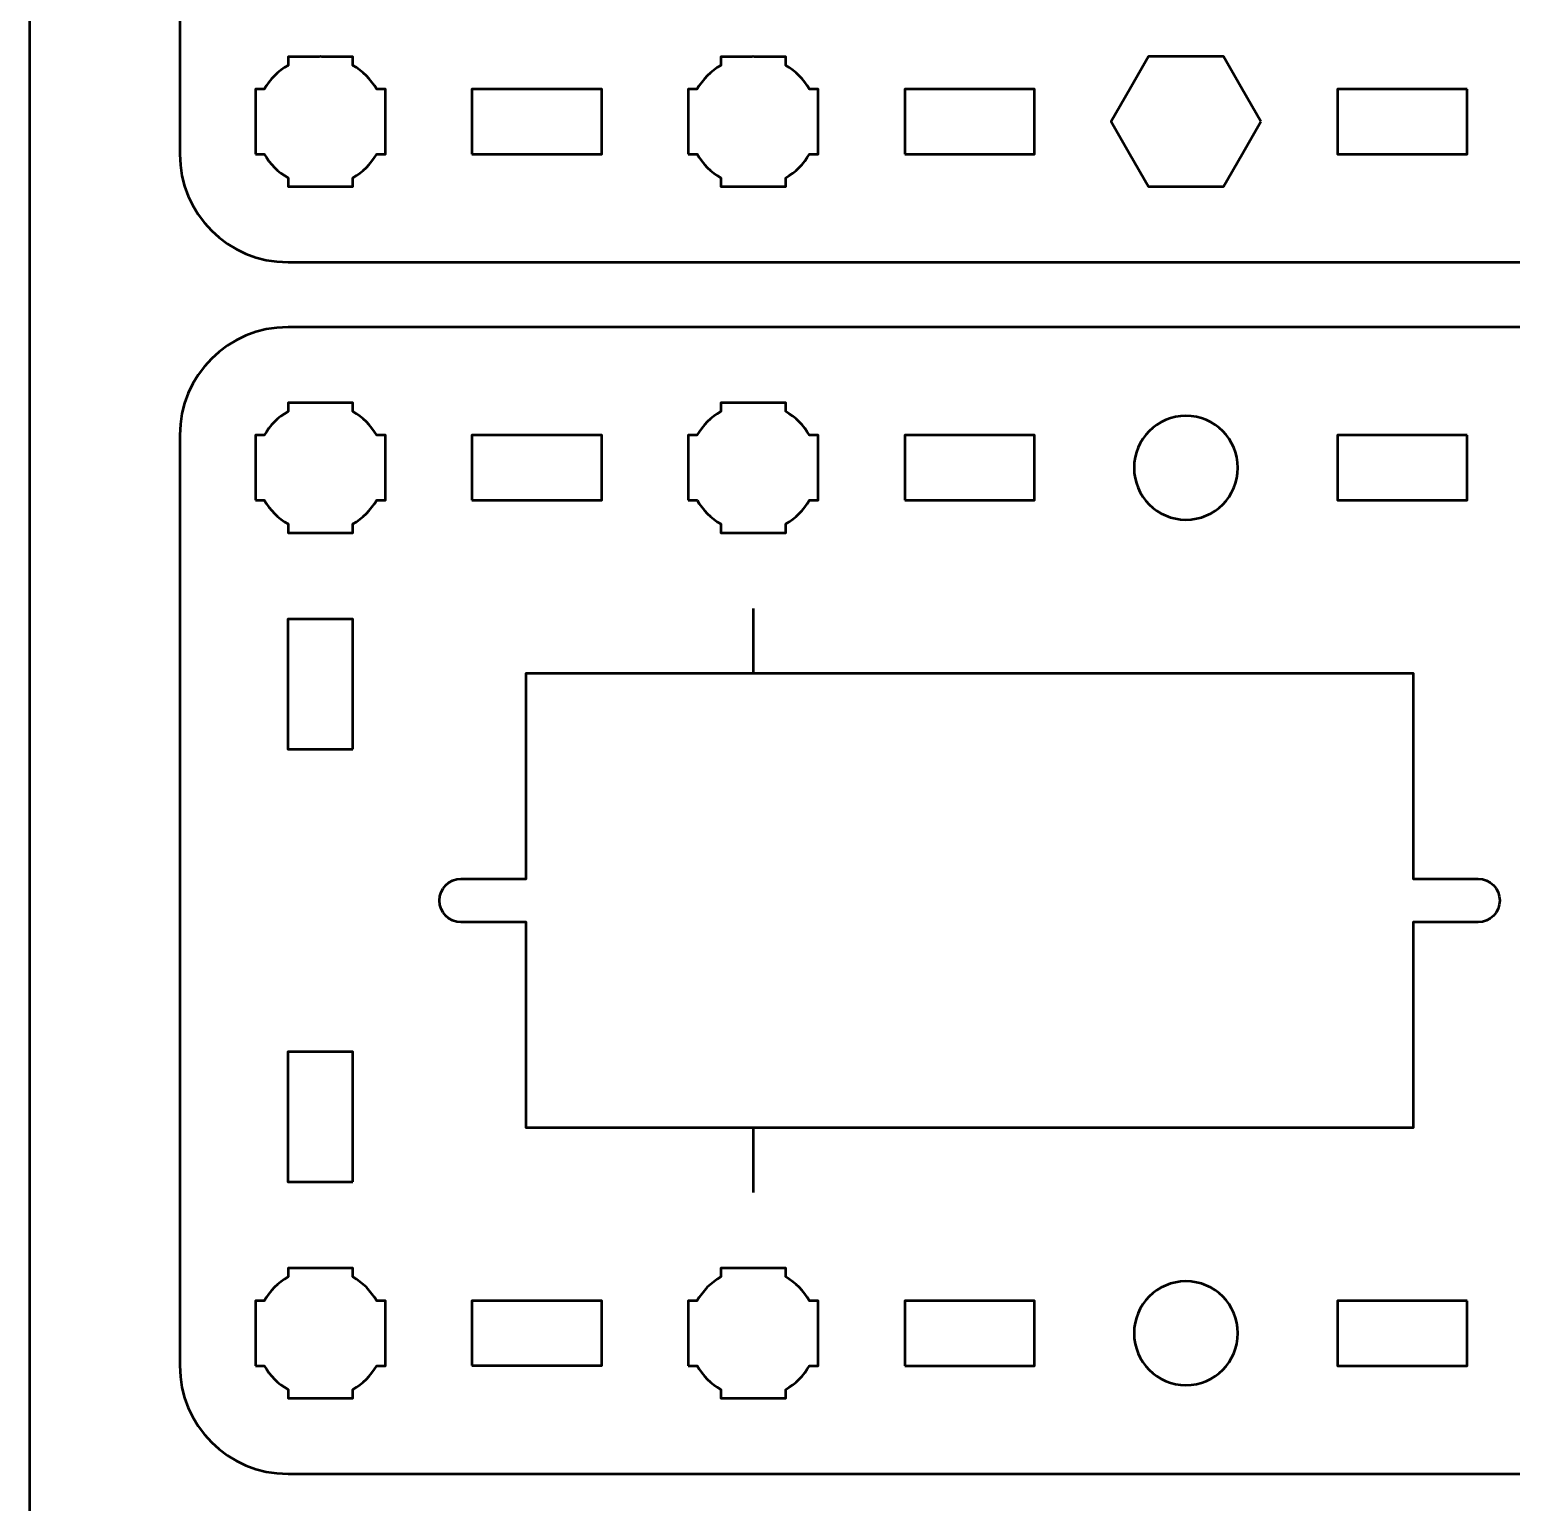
# Model space of a CAD drawing. Header units: centimetres. Extents: x -21 to 0, y -29.7 to 0.
# Drawn here: x -21 to -14.15, y -23.33 to -16.52 of the extents above; entities that cross this region are included whole.
import ezdxf

# ---------------------------------------------------------------- set-up
doc = ezdxf.new("R2010")
doc.units = ezdxf.units.CM
doc.header["$MEASUREMENT"] = 0
doc.layers.add('Layer 1', color=7, linetype='Continuous')

msp = doc.modelspace()

# ---------------------------------------------------------------- linework, layer by layer
at = {"layer": 'Layer 1', "color": 1, "lineweight": 53}
msp.add_open_spline([(-21.00003, -29.19995), (-21.00003, -29.19995), (-21.00003, -5.29992), (-21.00003, -5.29992), (-21.00003, -5.29992), (-21.00003, -5.21709), (-20.93286, -5.14992), (-20.85003, -5.14992), (-20.85003, -5.14992), (-20.7672, -5.14992), (-20.70003, -5.08275), (-20.70003, -4.99992), (-20.70003, -4.99992), (-20.70003, -4.91709), (-20.7672, -4.84992), (-20.85003, -4.84992), (-20.85003, -4.84992), (-20.93286, -4.84992), (-21.00003, -4.78275), (-21.00003, -4.69992), (-21.00003, -4.69992), (-21.00003, -4.61709), (-20.93286, -4.54992), (-20.85003, -4.54992), (-20.85003, -4.54992), (-20.7672, -4.54992), (-20.70003, -4.48275), (-20.70003, -4.39992), (-20.70003, -4.39992), (-20.70003, -4.31709), (-20.7672, -4.24992), (-20.85003, -4.24992), (-20.85003, -4.24992), (-20.93286, -4.24992), (-21.00003, -4.18275), (-21.00003, -4.09992), (-21.00003, -4.09992), (-21.00003, -4.01709), (-20.93286, -3.94992), (-20.85003, -3.94992), (-20.85003, -3.94992), (-20.7672, -3.94992), (-20.70003, -3.88275), (-20.70003, -3.79992), (-20.70003, -3.79992), (-20.70003, -3.71709), (-20.7672, -3.64992), (-20.85003, -3.64992), (-20.85003, -3.64992), (-20.93286, -3.64992), (-21.00003, -3.58275), (-21.00003, -3.49992), (-21.00003, -3.49992), (-21.00003, -3.41709), (-20.93286, -3.34992), (-20.85003, -3.34992), (-20.85003, -3.34992), (-20.7672, -3.34992), (-20.70003, -3.28275), (-20.70003, -3.19992), (-20.70003, -3.19992), (-20.70003, -3.11709), (-20.7672, -3.04992), (-20.85003, -3.04992), (-20.85003, -3.04992), (-20.93286, -3.04992), (-21.00003, -2.98275), (-21.00003, -2.89992), (-21.00003, -2.89992), (-21.00003, -2.81709), (-20.93286, -2.74992), (-20.85003, -2.74992), (-20.85003, -2.74992), (-20.7672, -2.74992), (-20.70003, -2.68275), (-20.70003, -2.59992), (-20.70003, -2.59992), (-20.70003, -2.51709), (-20.7672, -2.44992), (-20.85003, -2.44992), (-20.85003, -2.44992), (-20.93286, -2.44992), (-21.00003, -2.38275), (-21.00003, -2.29992), (-21.00003, -2.29992), (-21.00003, -2.21709), (-20.93286, -2.14992), (-20.85003, -2.14992), (-20.85003, -2.14992), (-20.7672, -2.14992), (-20.70003, -2.08275), (-20.70003, -1.99992), (-20.70003, -1.99992), (-20.70003, -1.91709), (-20.7672, -1.84992), (-20.85003, -1.84992), (-20.85003, -1.84992), (-20.93286, -1.84992), (-21.00003, -1.78275), (-21.00003, -1.69992), (-21.00003, -1.69992), (-21.00003, -1.61709), (-20.93286, -1.54992), (-20.85003, -1.54992), (-20.85003, -1.54992), (-20.7672, -1.54992), (-20.70003, -1.48275), (-20.70003, -1.39992), (-20.70003, -1.39992), (-20.70003, -1.31709), (-20.7672, -1.24992), (-20.85003, -1.24992), (-20.85003, -1.24992), (-20.93286, -1.24992), (-21.00003, -1.18275), (-21.00003, -1.09992), (-21.00003, -1.09992), (-21.00003, -1.09992), (-21.00003, -0.49992), (-21.00003, -0.49992), (-21.00003, -0.49992), (-21.00003, -0.22295), (-20.77694, 0.00004), (-20.49994, 0.00004), (-20.49994, 0.00004), (-20.49994, 0.00004), (-0.50008, 0.00004), (-0.50008, 0.00004), (-0.50008, 0.00004), (-0.22294, 0.00004), (0.00002, -0.22295), (0.00002, -0.49992), (0.00002, -0.49992), (0.00002, -0.49992), (0.00002, -29.19995), (0.00002, -29.19995), (0.00002, -29.19995), (0.00002, -29.47695), (-0.22294, -29.70004), (-0.50008, -29.70004), (-0.50008, -29.70004), (-0.50008, -29.70004), (-20.49994, -29.70004), (-20.49994, -29.70004), (-20.49994, -29.70004), (-20.77694, -29.70004), (-21.00003, -29.47695), (-21.00003, -29.19995)], degree=3, knots=[0, 0, 0, 0, 0.027027, 0.027027, 0.027027, 0.027027, 0.0540541, 0.0540541, 0.0540541, 0.0540541, 0.0810811, 0.0810811, 0.0810811, 0.0810811, 0.1081081, 0.1081081, 0.1081081, 0.1081081, 0.1351351, 0.1351351, 0.1351351, 0.1351351, 0.1621622, 0.1621622, 0.1621622, 0.1621622, 0.1891892, 0.1891892, 0.1891892, 0.1891892, 0.2162162, 0.2162162, 0.2162162, 0.2162162, 0.2432432, 0.2432432, 0.2432432, 0.2432432, 0.2702703, 0.2702703, 0.2702703, 0.2702703, 0.2972973, 0.2972973, 0.2972973, 0.2972973, 0.3243243, 0.3243243, 0.3243243, 0.3243243, 0.3513514, 0.3513514, 0.3513514, 0.3513514, 0.3783784, 0.3783784, 0.3783784, 0.3783784, 0.4054054, 0.4054054, 0.4054054, 0.4054054, 0.4324324, 0.4324324, 0.4324324, 0.4324324, 0.4594595, 0.4594595, 0.4594595, 0.4594595, 0.4864865, 0.4864865, 0.4864865, 0.4864865, 0.5135135, 0.5135135, 0.5135135, 0.5135135, 0.5405405, 0.5405405, 0.5405405, 0.5405405, 0.5675676, 0.5675676, 0.5675676, 0.5675676, 0.5945946, 0.5945946, 0.5945946, 0.5945946, 0.6216216, 0.6216216, 0.6216216, 0.6216216, 0.6486486, 0.6486486, 0.6486486, 0.6486486, 0.6756757, 0.6756757, 0.6756757, 0.6756757, 0.7027027, 0.7027027, 0.7027027, 0.7027027, 0.7297297, 0.7297297, 0.7297297, 0.7297297, 0.7567568, 0.7567568, 0.7567568, 0.7567568, 0.7837838, 0.7837838, 0.7837838, 0.7837838, 0.8108108, 0.8108108, 0.8108108, 0.8108108, 0.8378378, 0.8378378, 0.8378378, 0.8378378, 0.8648649, 0.8648649, 0.8648649, 0.8648649, 0.8918919, 0.8918919, 0.8918919, 0.8918919, 0.9189189, 0.9189189, 0.9189189, 0.9189189, 0.9459459, 0.9459459, 0.9459459, 0.9459459, 0.972973, 0.972973, 0.972973, 0.972973, 1, 1, 1, 1], dxfattribs=at)
at = {"layer": 'Layer 1', "color": 3, "lineweight": 53}
for points in [[(-11.00601, -17.09995), (-11.00609, -17.37701), (-11.22916, -17.59989), (-11.50611, -17.59989), (-11.50611, -17.59989), (-14.2727, -17.59989), (-17.03932, -17.59989), (-19.80591, -17.59989), (-19.80591, -17.59989), (-20.08291, -17.59989), (-20.30601, -17.3768), (-20.30601, -17.0998), (-20.30601, -17.0998), (-20.30601, -17.0998), (-20.30601, -12.79994), (-20.30601, -12.79994), (-20.30601, -12.79994), (-20.30601, -12.52281), (-20.08291, -12.29985), (-19.80591, -12.29985), (-19.80591, -12.29985), (-17.03932, -12.29985), (-14.2727, -12.29985), (-11.50611, -12.29985), (-11.50611, -12.29985), (-11.22911, -12.29985), (-11.00601, -12.52294), (-11.00601, -12.79994), (-11.00601, -12.79994), (-11.00601, -12.79994), (-11.00601, -17.09995), (-11.00601, -17.09995)], [(-11.00601, -22.69995), (-11.00609, -22.97701), (-11.22916, -23.19989), (-11.50611, -23.19989), (-11.50611, -23.19989), (-14.2727, -23.19989), (-17.03932, -23.19989), (-19.80591, -23.19989), (-19.80591, -23.19989), (-20.08291, -23.19989), (-20.30601, -22.9768), (-20.30601, -22.6998), (-20.30601, -22.6998), (-20.30601, -22.6998), (-20.30601, -18.39994), (-20.30601, -18.39994), (-20.30601, -18.39994), (-20.30601, -18.12281), (-20.08291, -17.89985), (-19.80591, -17.89985), (-19.80591, -17.89985), (-17.03932, -17.89985), (-14.2727, -17.89985), (-11.50611, -17.89985), (-11.50611, -17.89985), (-11.22911, -17.89985), (-11.00601, -18.12294), (-11.00601, -18.39994), (-11.00601, -18.39994), (-11.00601, -18.39994), (-11.00601, -22.69995), (-11.00601, -22.69995)]]:
    msp.add_open_spline(points, degree=3, knots=[0, 0, 0, 0, 0.125, 0.125, 0.125, 0.125, 0.25, 0.25, 0.25, 0.25, 0.375, 0.375, 0.375, 0.375, 0.5, 0.5, 0.5, 0.5, 0.625, 0.625, 0.625, 0.625, 0.75, 0.75, 0.75, 0.75, 0.875, 0.875, 0.875, 0.875, 1, 1, 1, 1], dxfattribs=at)
at = {"layer": 'Layer 1', "lineweight": 53}
for points, knots in [([(-19.95596, -17.09994), (-19.95596, -17.09994), (-19.95596, -16.95142), (-19.95596, -16.95142), (-19.95596, -16.95142), (-19.95596, -16.95142), (-19.95598, -16.94987), (-19.95598, -16.94987), (-19.95598, -16.94987), (-19.95598, -16.94987), (-19.95596, -16.94832), (-19.95596, -16.94832), (-19.95596, -16.94832), (-19.95596, -16.94832), (-19.95596, -16.79994), (-19.95596, -16.79994), (-19.95596, -16.79994), (-19.95596, -16.79994), (-19.91587, -16.79994), (-19.91587, -16.79994), (-19.91587, -16.79994), (-19.88952, -16.75437), (-19.85152, -16.71639), (-19.80597, -16.69003), (-19.80597, -16.69003), (-19.80597, -16.69003), (-19.80597, -16.64994), (-19.80597, -16.64994), (-19.80597, -16.64994), (-19.80597, -16.64994), (-19.66192, -16.64994), (-19.66192, -16.64994), (-19.66192, -16.64994), (-19.66192, -16.64994), (-19.65598, -16.64988), (-19.65598, -16.64988), (-19.65598, -16.64988), (-19.65598, -16.64988), (-19.65004, -16.64994), (-19.65004, -16.64994), (-19.65004, -16.64994), (-19.65004, -16.64994), (-19.50597, -16.64994), (-19.50597, -16.64994), (-19.50597, -16.64994), (-19.50597, -16.64994), (-19.50597, -16.69001), (-19.50597, -16.69001), (-19.50597, -16.69001), (-19.4604, -16.71637), (-19.42241, -16.75436), (-19.39607, -16.79994), (-19.39607, -16.79994), (-19.39607, -16.79994), (-19.35597, -16.79994), (-19.35597, -16.79994), (-19.35597, -16.79994), (-19.35597, -16.79994), (-19.35597, -17.09994), (-19.35597, -17.09994), (-19.35597, -17.09994), (-19.35597, -17.09994), (-19.39616, -17.09994), (-19.39616, -17.09994), (-19.39616, -17.09994), (-19.4225, -17.14544), (-19.46046, -17.18338), (-19.50597, -17.20972), (-19.50597, -17.20972), (-19.50597, -17.20972), (-19.50597, -17.24993), (-19.50597, -17.24993), (-19.50597, -17.24993), (-19.50597, -17.24993), (-19.80597, -17.24993), (-19.80597, -17.24993), (-19.80597, -17.24993), (-19.80597, -17.24993), (-19.80597, -17.2097), (-19.80597, -17.2097), (-19.80597, -17.2097), (-19.85147, -17.18336), (-19.88943, -17.14543), (-19.91577, -17.09994), (-19.91577, -17.09994), (-19.91577, -17.09994), (-19.95596, -17.09994), (-19.95596, -17.09994)], [0, 0, 0, 0, 0.0454545, 0.0454545, 0.0454545, 0.0454545, 0.0909091, 0.0909091, 0.0909091, 0.0909091, 0.1363636, 0.1363636, 0.1363636, 0.1363636, 0.1818182, 0.1818182, 0.1818182, 0.1818182, 0.2272727, 0.2272727, 0.2272727, 0.2272727, 0.2727273, 0.2727273, 0.2727273, 0.2727273, 0.3181818, 0.3181818, 0.3181818, 0.3181818, 0.3636364, 0.3636364, 0.3636364, 0.3636364, 0.4090909, 0.4090909, 0.4090909, 0.4090909, 0.4545455, 0.4545455, 0.4545455, 0.4545455, 0.5, 0.5, 0.5, 0.5, 0.5454545, 0.5454545, 0.5454545, 0.5454545, 0.5909091, 0.5909091, 0.5909091, 0.5909091, 0.6363636, 0.6363636, 0.6363636, 0.6363636, 0.6818182, 0.6818182, 0.6818182, 0.6818182, 0.7272727, 0.7272727, 0.7272727, 0.7272727, 0.7727273, 0.7727273, 0.7727273, 0.7727273, 0.8181818, 0.8181818, 0.8181818, 0.8181818, 0.8636364, 0.8636364, 0.8636364, 0.8636364, 0.9090909, 0.9090909, 0.9090909, 0.9090909, 0.9545455, 0.9545455, 0.9545455, 0.9545455, 1, 1, 1, 1]), ([(-17.95596, -17.09994), (-17.95596, -17.09994), (-17.95596, -16.95142), (-17.95596, -16.95142), (-17.95596, -16.95142), (-17.95596, -16.95142), (-17.95598, -16.94987), (-17.95598, -16.94987), (-17.95598, -16.94987), (-17.95598, -16.94987), (-17.95596, -16.94832), (-17.95596, -16.94832), (-17.95596, -16.94832), (-17.95596, -16.94832), (-17.95596, -16.79994), (-17.95596, -16.79994), (-17.95596, -16.79994), (-17.95596, -16.79994), (-17.91587, -16.79994), (-17.91587, -16.79994), (-17.91587, -16.79994), (-17.88952, -16.75437), (-17.85152, -16.71639), (-17.80597, -16.69003), (-17.80597, -16.69003), (-17.80597, -16.69003), (-17.80597, -16.64994), (-17.80597, -16.64994), (-17.80597, -16.64994), (-17.80597, -16.64994), (-17.66192, -16.64994), (-17.66192, -16.64994), (-17.66192, -16.64994), (-17.66192, -16.64994), (-17.65598, -16.64988), (-17.65598, -16.64988), (-17.65598, -16.64988), (-17.65598, -16.64988), (-17.65004, -16.64994), (-17.65004, -16.64994), (-17.65004, -16.64994), (-17.65004, -16.64994), (-17.50597, -16.64994), (-17.50597, -16.64994), (-17.50597, -16.64994), (-17.50597, -16.64994), (-17.50597, -16.69001), (-17.50597, -16.69001), (-17.50597, -16.69001), (-17.4604, -16.71637), (-17.42241, -16.75436), (-17.39607, -16.79994), (-17.39607, -16.79994), (-17.39607, -16.79994), (-17.35597, -16.79994), (-17.35597, -16.79994), (-17.35597, -16.79994), (-17.35597, -16.79994), (-17.35597, -17.09994), (-17.35597, -17.09994), (-17.35597, -17.09994), (-17.35597, -17.09994), (-17.39616, -17.09994), (-17.39616, -17.09994), (-17.39616, -17.09994), (-17.4225, -17.14544), (-17.46046, -17.18338), (-17.50597, -17.20972), (-17.50597, -17.20972), (-17.50597, -17.20972), (-17.50597, -17.24993), (-17.50597, -17.24993), (-17.50597, -17.24993), (-17.50597, -17.24993), (-17.80597, -17.24993), (-17.80597, -17.24993), (-17.80597, -17.24993), (-17.80597, -17.24993), (-17.80597, -17.2097), (-17.80597, -17.2097), (-17.80597, -17.2097), (-17.85147, -17.18336), (-17.88943, -17.14543), (-17.91577, -17.09994), (-17.91577, -17.09994), (-17.91577, -17.09994), (-17.95596, -17.09994), (-17.95596, -17.09994)], [0, 0, 0, 0, 0.0454545, 0.0454545, 0.0454545, 0.0454545, 0.0909091, 0.0909091, 0.0909091, 0.0909091, 0.1363636, 0.1363636, 0.1363636, 0.1363636, 0.1818182, 0.1818182, 0.1818182, 0.1818182, 0.2272727, 0.2272727, 0.2272727, 0.2272727, 0.2727273, 0.2727273, 0.2727273, 0.2727273, 0.3181818, 0.3181818, 0.3181818, 0.3181818, 0.3636364, 0.3636364, 0.3636364, 0.3636364, 0.4090909, 0.4090909, 0.4090909, 0.4090909, 0.4545455, 0.4545455, 0.4545455, 0.4545455, 0.5, 0.5, 0.5, 0.5, 0.5454545, 0.5454545, 0.5454545, 0.5454545, 0.5909091, 0.5909091, 0.5909091, 0.5909091, 0.6363636, 0.6363636, 0.6363636, 0.6363636, 0.6818182, 0.6818182, 0.6818182, 0.6818182, 0.7272727, 0.7272727, 0.7272727, 0.7272727, 0.7727273, 0.7727273, 0.7727273, 0.7727273, 0.8181818, 0.8181818, 0.8181818, 0.8181818, 0.8636364, 0.8636364, 0.8636364, 0.8636364, 0.9090909, 0.9090909, 0.9090909, 0.9090909, 0.9545455, 0.9545455, 0.9545455, 0.9545455, 1, 1, 1, 1]), ([(-15.3096, -16.94986), (-15.3096, -16.94986), (-15.3962, -17.09987), (-15.3962, -17.09987), (-15.3962, -17.09987), (-15.3962, -17.09987), (-15.4828, -17.24986), (-15.4828, -17.24986), (-15.4828, -17.24986), (-15.4828, -17.24986), (-15.65601, -17.24986), (-15.65601, -17.24986), (-15.65601, -17.24986), (-15.65601, -17.24986), (-15.82922, -17.24986), (-15.82922, -17.24986), (-15.82922, -17.24986), (-15.82922, -17.24986), (-15.91582, -17.09987), (-15.91582, -17.09987), (-15.91582, -17.09987), (-15.91582, -17.09987), (-16.00242, -16.94986), (-16.00242, -16.94986), (-16.00242, -16.94986), (-16.00242, -16.94986), (-15.91582, -16.79985), (-15.91582, -16.79985), (-15.91582, -16.79985), (-15.91582, -16.79985), (-15.82922, -16.64986), (-15.82922, -16.64986), (-15.82922, -16.64986), (-15.82922, -16.64986), (-15.65601, -16.64986), (-15.65601, -16.64986), (-15.65601, -16.64986), (-15.65601, -16.64986), (-15.4828, -16.64986), (-15.4828, -16.64986), (-15.4828, -16.64986), (-15.4828, -16.64986), (-15.3962, -16.79985), (-15.3962, -16.79985), (-15.3962, -16.79985), (-15.3962, -16.79985), (-15.3096, -16.94986), (-15.3096, -16.94986)], [0, 0, 0, 0, 0.0833333, 0.0833333, 0.0833333, 0.0833333, 0.1666667, 0.1666667, 0.1666667, 0.1666667, 0.25, 0.25, 0.25, 0.25, 0.3333333, 0.3333333, 0.3333333, 0.3333333, 0.4166667, 0.4166667, 0.4166667, 0.4166667, 0.5, 0.5, 0.5, 0.5, 0.5833333, 0.5833333, 0.5833333, 0.5833333, 0.6666667, 0.6666667, 0.6666667, 0.6666667, 0.75, 0.75, 0.75, 0.75, 0.8333333, 0.8333333, 0.8333333, 0.8333333, 0.9166667, 0.9166667, 0.9166667, 0.9166667, 1, 1, 1, 1]), ([(-18.95596, -17.0998), (-18.95596, -17.0998), (-18.95596, -16.79979), (-18.95596, -16.79979), (-18.95596, -16.79979), (-18.95596, -16.79979), (-18.35597, -16.79979), (-18.35597, -16.79979), (-18.35597, -16.79979), (-18.35597, -16.79979), (-18.35597, -17.0998), (-18.35597, -17.0998), (-18.35597, -17.0998), (-18.35597, -17.0998), (-18.95596, -17.0998), (-18.95596, -17.0998)], [0, 0, 0, 0, 0.25, 0.25, 0.25, 0.25, 0.5, 0.5, 0.5, 0.5, 0.75, 0.75, 0.75, 0.75, 1, 1, 1, 1]), ([(-16.95596, -17.09994), (-16.95596, -17.09994), (-16.95596, -16.79994), (-16.95596, -16.79994), (-16.95596, -16.79994), (-16.95596, -16.79994), (-16.35597, -16.79994), (-16.35597, -16.79994), (-16.35597, -16.79994), (-16.35597, -16.79994), (-16.35597, -17.09994), (-16.35597, -17.09994), (-16.35597, -17.09994), (-16.35597, -17.09994), (-16.95596, -17.09994), (-16.95596, -17.09994)], [0, 0, 0, 0, 0.25, 0.25, 0.25, 0.25, 0.5, 0.5, 0.5, 0.5, 0.75, 0.75, 0.75, 0.75, 1, 1, 1, 1]), ([(-14.35606, -16.79994), (-14.35606, -16.79994), (-14.35606, -17.09995), (-14.35606, -17.09995), (-14.35606, -17.09995), (-14.35606, -17.09995), (-14.95605, -17.09995), (-14.95605, -17.09995), (-14.95605, -17.09995), (-14.95605, -17.09995), (-14.95605, -16.79994), (-14.95605, -16.79994), (-14.95605, -16.79994), (-14.95605, -16.79994), (-14.35606, -16.79994), (-14.35606, -16.79994)], [0, 0, 0, 0, 0.25, 0.25, 0.25, 0.25, 0.5, 0.5, 0.5, 0.5, 0.75, 0.75, 0.75, 0.75, 1, 1, 1, 1]), ([(-19.95596, -18.69994), (-19.95596, -18.69994), (-19.95596, -18.55142), (-19.95596, -18.55142), (-19.95596, -18.55142), (-19.95596, -18.55142), (-19.95598, -18.54987), (-19.95598, -18.54987), (-19.95598, -18.54987), (-19.95598, -18.54987), (-19.95596, -18.54832), (-19.95596, -18.54832), (-19.95596, -18.54832), (-19.95596, -18.54832), (-19.95596, -18.39994), (-19.95596, -18.39994), (-19.95596, -18.39994), (-19.95596, -18.39994), (-19.91587, -18.39994), (-19.91587, -18.39994), (-19.91587, -18.39994), (-19.88952, -18.35437), (-19.85152, -18.31639), (-19.80597, -18.29003), (-19.80597, -18.29003), (-19.80597, -18.29003), (-19.80597, -18.24994), (-19.80597, -18.24994), (-19.80597, -18.24994), (-19.80597, -18.24994), (-19.66192, -18.24994), (-19.66192, -18.24994), (-19.66192, -18.24994), (-19.66192, -18.24994), (-19.65598, -18.24988), (-19.65598, -18.24988), (-19.65598, -18.24988), (-19.65598, -18.24988), (-19.65004, -18.24994), (-19.65004, -18.24994), (-19.65004, -18.24994), (-19.65004, -18.24994), (-19.50597, -18.24994), (-19.50597, -18.24994), (-19.50597, -18.24994), (-19.50597, -18.24994), (-19.50597, -18.29001), (-19.50597, -18.29001), (-19.50597, -18.29001), (-19.4604, -18.31637), (-19.42241, -18.35436), (-19.39607, -18.39994), (-19.39607, -18.39994), (-19.39607, -18.39994), (-19.35597, -18.39994), (-19.35597, -18.39994), (-19.35597, -18.39994), (-19.35597, -18.39994), (-19.35597, -18.69994), (-19.35597, -18.69994), (-19.35597, -18.69994), (-19.35597, -18.69994), (-19.39616, -18.69994), (-19.39616, -18.69994), (-19.39616, -18.69994), (-19.4225, -18.74544), (-19.46046, -18.78338), (-19.50597, -18.80972), (-19.50597, -18.80972), (-19.50597, -18.80972), (-19.50597, -18.84993), (-19.50597, -18.84993), (-19.50597, -18.84993), (-19.50597, -18.84993), (-19.80597, -18.84993), (-19.80597, -18.84993), (-19.80597, -18.84993), (-19.80597, -18.84993), (-19.80597, -18.8097), (-19.80597, -18.8097), (-19.80597, -18.8097), (-19.85147, -18.78336), (-19.88943, -18.74543), (-19.91577, -18.69994), (-19.91577, -18.69994), (-19.91577, -18.69994), (-19.95596, -18.69994), (-19.95596, -18.69994)], [0, 0, 0, 0, 0.0454545, 0.0454545, 0.0454545, 0.0454545, 0.0909091, 0.0909091, 0.0909091, 0.0909091, 0.1363636, 0.1363636, 0.1363636, 0.1363636, 0.1818182, 0.1818182, 0.1818182, 0.1818182, 0.2272727, 0.2272727, 0.2272727, 0.2272727, 0.2727273, 0.2727273, 0.2727273, 0.2727273, 0.3181818, 0.3181818, 0.3181818, 0.3181818, 0.3636364, 0.3636364, 0.3636364, 0.3636364, 0.4090909, 0.4090909, 0.4090909, 0.4090909, 0.4545455, 0.4545455, 0.4545455, 0.4545455, 0.5, 0.5, 0.5, 0.5, 0.5454545, 0.5454545, 0.5454545, 0.5454545, 0.5909091, 0.5909091, 0.5909091, 0.5909091, 0.6363636, 0.6363636, 0.6363636, 0.6363636, 0.6818182, 0.6818182, 0.6818182, 0.6818182, 0.7272727, 0.7272727, 0.7272727, 0.7272727, 0.7727273, 0.7727273, 0.7727273, 0.7727273, 0.8181818, 0.8181818, 0.8181818, 0.8181818, 0.8636364, 0.8636364, 0.8636364, 0.8636364, 0.9090909, 0.9090909, 0.9090909, 0.9090909, 0.9545455, 0.9545455, 0.9545455, 0.9545455, 1, 1, 1, 1]), ([(-17.95596, -18.69994), (-17.95596, -18.69994), (-17.95596, -18.55142), (-17.95596, -18.55142), (-17.95596, -18.55142), (-17.95596, -18.55142), (-17.95598, -18.54987), (-17.95598, -18.54987), (-17.95598, -18.54987), (-17.95598, -18.54987), (-17.95596, -18.54832), (-17.95596, -18.54832), (-17.95596, -18.54832), (-17.95596, -18.54832), (-17.95596, -18.39994), (-17.95596, -18.39994), (-17.95596, -18.39994), (-17.95596, -18.39994), (-17.91587, -18.39994), (-17.91587, -18.39994), (-17.91587, -18.39994), (-17.88952, -18.35437), (-17.85152, -18.31639), (-17.80597, -18.29003), (-17.80597, -18.29003), (-17.80597, -18.29003), (-17.80597, -18.24994), (-17.80597, -18.24994), (-17.80597, -18.24994), (-17.80597, -18.24994), (-17.66192, -18.24994), (-17.66192, -18.24994), (-17.66192, -18.24994), (-17.66192, -18.24994), (-17.65598, -18.24988), (-17.65598, -18.24988), (-17.65598, -18.24988), (-17.65598, -18.24988), (-17.65004, -18.24994), (-17.65004, -18.24994), (-17.65004, -18.24994), (-17.65004, -18.24994), (-17.50597, -18.24994), (-17.50597, -18.24994), (-17.50597, -18.24994), (-17.50597, -18.24994), (-17.50597, -18.29001), (-17.50597, -18.29001), (-17.50597, -18.29001), (-17.4604, -18.31637), (-17.42241, -18.35436), (-17.39607, -18.39994), (-17.39607, -18.39994), (-17.39607, -18.39994), (-17.35597, -18.39994), (-17.35597, -18.39994), (-17.35597, -18.39994), (-17.35597, -18.39994), (-17.35597, -18.69994), (-17.35597, -18.69994), (-17.35597, -18.69994), (-17.35597, -18.69994), (-17.39616, -18.69994), (-17.39616, -18.69994), (-17.39616, -18.69994), (-17.4225, -18.74544), (-17.46046, -18.78338), (-17.50597, -18.80972), (-17.50597, -18.80972), (-17.50597, -18.80972), (-17.50597, -18.84993), (-17.50597, -18.84993), (-17.50597, -18.84993), (-17.50597, -18.84993), (-17.80597, -18.84993), (-17.80597, -18.84993), (-17.80597, -18.84993), (-17.80597, -18.84993), (-17.80597, -18.8097), (-17.80597, -18.8097), (-17.80597, -18.8097), (-17.85147, -18.78336), (-17.88943, -18.74543), (-17.91577, -18.69994), (-17.91577, -18.69994), (-17.91577, -18.69994), (-17.95596, -18.69994), (-17.95596, -18.69994)], [0, 0, 0, 0, 0.0454545, 0.0454545, 0.0454545, 0.0454545, 0.0909091, 0.0909091, 0.0909091, 0.0909091, 0.1363636, 0.1363636, 0.1363636, 0.1363636, 0.1818182, 0.1818182, 0.1818182, 0.1818182, 0.2272727, 0.2272727, 0.2272727, 0.2272727, 0.2727273, 0.2727273, 0.2727273, 0.2727273, 0.3181818, 0.3181818, 0.3181818, 0.3181818, 0.3636364, 0.3636364, 0.3636364, 0.3636364, 0.4090909, 0.4090909, 0.4090909, 0.4090909, 0.4545455, 0.4545455, 0.4545455, 0.4545455, 0.5, 0.5, 0.5, 0.5, 0.5454545, 0.5454545, 0.5454545, 0.5454545, 0.5909091, 0.5909091, 0.5909091, 0.5909091, 0.6363636, 0.6363636, 0.6363636, 0.6363636, 0.6818182, 0.6818182, 0.6818182, 0.6818182, 0.7272727, 0.7272727, 0.7272727, 0.7272727, 0.7727273, 0.7727273, 0.7727273, 0.7727273, 0.8181818, 0.8181818, 0.8181818, 0.8181818, 0.8636364, 0.8636364, 0.8636364, 0.8636364, 0.9090909, 0.9090909, 0.9090909, 0.9090909, 0.9545455, 0.9545455, 0.9545455, 0.9545455, 1, 1, 1, 1]), ([(-15.65597, -18.3099), (-15.52345, -18.3099), (-15.41597, -18.41738), (-15.41597, -18.5499), (-15.41597, -18.5499), (-15.41597, -18.68242), (-15.52345, -18.7899), (-15.65597, -18.7899), (-15.65597, -18.7899), (-15.78849, -18.7899), (-15.89597, -18.68242), (-15.89597, -18.5499), (-15.89597, -18.5499), (-15.89597, -18.41738), (-15.78849, -18.3099), (-15.65597, -18.3099)], [0, 0, 0, 0, 0.25, 0.25, 0.25, 0.25, 0.5, 0.5, 0.5, 0.5, 0.75, 0.75, 0.75, 0.75, 1, 1, 1, 1]), ([(-18.95596, -18.69994), (-18.95596, -18.69994), (-18.95596, -18.39994), (-18.95596, -18.39994), (-18.95596, -18.39994), (-18.95596, -18.39994), (-18.35597, -18.39994), (-18.35597, -18.39994), (-18.35597, -18.39994), (-18.35597, -18.39994), (-18.35597, -18.69994), (-18.35597, -18.69994), (-18.35597, -18.69994), (-18.35597, -18.69994), (-18.95596, -18.69994), (-18.95596, -18.69994)], [0, 0, 0, 0, 0.25, 0.25, 0.25, 0.25, 0.5, 0.5, 0.5, 0.5, 0.75, 0.75, 0.75, 0.75, 1, 1, 1, 1]), ([(-16.95596, -18.69994), (-16.95596, -18.69994), (-16.95596, -18.39994), (-16.95596, -18.39994), (-16.95596, -18.39994), (-16.95596, -18.39994), (-16.35597, -18.39994), (-16.35597, -18.39994), (-16.35597, -18.39994), (-16.35597, -18.39994), (-16.35597, -18.69994), (-16.35597, -18.69994), (-16.35597, -18.69994), (-16.35597, -18.69994), (-16.95596, -18.69994), (-16.95596, -18.69994)], [0, 0, 0, 0, 0.25, 0.25, 0.25, 0.25, 0.5, 0.5, 0.5, 0.5, 0.75, 0.75, 0.75, 0.75, 1, 1, 1, 1]), ([(-14.35606, -18.39994), (-14.35606, -18.39994), (-14.35606, -18.69995), (-14.35606, -18.69995), (-14.35606, -18.69995), (-14.35606, -18.69995), (-14.95605, -18.69995), (-14.95605, -18.69995), (-14.95605, -18.69995), (-14.95605, -18.69995), (-14.95605, -18.39994), (-14.95605, -18.39994), (-14.95605, -18.39994), (-14.95605, -18.39994), (-14.35606, -18.39994), (-14.35606, -18.39994)], [0, 0, 0, 0, 0.25, 0.25, 0.25, 0.25, 0.5, 0.5, 0.5, 0.5, 0.75, 0.75, 0.75, 0.75, 1, 1, 1, 1]), ([(-19.50606, -19.84994), (-19.50606, -19.84994), (-19.80607, -19.84994), (-19.80607, -19.84994), (-19.80607, -19.84994), (-19.80607, -19.84994), (-19.80607, -19.24995), (-19.80607, -19.24995), (-19.80607, -19.24995), (-19.80607, -19.24995), (-19.50606, -19.24995), (-19.50606, -19.24995), (-19.50606, -19.24995), (-19.50606, -19.24995), (-19.50606, -19.84994), (-19.50606, -19.84994)], [0, 0, 0, 0, 0.25, 0.25, 0.25, 0.25, 0.5, 0.5, 0.5, 0.5, 0.75, 0.75, 0.75, 0.75, 1, 1, 1, 1]), ([(-17.65601, -21.59985), (-16.59252, -21.59986), (-15.81085, -21.59987), (-14.60601, -21.59987), (-14.60601, -21.59987), (-14.60601, -21.59987), (-14.60601, -20.64985), (-14.60601, -20.64985), (-14.60601, -20.64985), (-14.60601, -20.64985), (-14.30596, -20.64985), (-14.30596, -20.64985), (-14.30596, -20.64985), (-14.25075, -20.64985), (-14.20596, -20.60506), (-14.20596, -20.54985), (-14.20596, -20.54985), (-14.20596, -20.49464), (-14.25075, -20.44985), (-14.30596, -20.44985), (-14.30596, -20.44985), (-14.30596, -20.44985), (-14.60601, -20.44985), (-14.60601, -20.44985), (-14.60601, -20.44985), (-14.60601, -20.44985), (-14.60601, -19.49988), (-14.60601, -19.49988), (-14.60601, -19.49988), (-15.81082, -19.49988), (-16.59253, -19.49987), (-17.65601, -19.49987), (-17.65601, -19.49987), (-17.65601, -19.49987), (-18.70601, -19.49987), (-18.70601, -19.49987), (-18.70601, -19.49987), (-18.70601, -19.49987), (-18.70601, -20.44989), (-18.70601, -20.44989), (-18.70601, -20.44989), (-18.70601, -20.44989), (-19.00606, -20.44989), (-19.00606, -20.44989), (-19.00606, -20.44989), (-19.06127, -20.44989), (-19.10606, -20.49468), (-19.10606, -20.54989), (-19.10606, -20.54989), (-19.10606, -20.6051), (-19.06127, -20.64989), (-19.00606, -20.64989), (-19.00606, -20.64989), (-19.00606, -20.64989), (-18.70601, -20.64989), (-18.70601, -20.64989), (-18.70601, -20.64989), (-18.70601, -20.64989), (-18.70601, -21.59986), (-18.70601, -21.59986), (-18.70601, -21.59986), (-18.70601, -21.59986), (-17.65601, -21.59985), (-17.65601, -21.59985)], [0, 0, 0, 0, 0.0625, 0.0625, 0.0625, 0.0625, 0.125, 0.125, 0.125, 0.125, 0.1875, 0.1875, 0.1875, 0.1875, 0.25, 0.25, 0.25, 0.25, 0.3125, 0.3125, 0.3125, 0.3125, 0.375, 0.375, 0.375, 0.375, 0.4375, 0.4375, 0.4375, 0.4375, 0.5, 0.5, 0.5, 0.5, 0.5625, 0.5625, 0.5625, 0.5625, 0.625, 0.625, 0.625, 0.625, 0.6875, 0.6875, 0.6875, 0.6875, 0.75, 0.75, 0.75, 0.75, 0.8125, 0.8125, 0.8125, 0.8125, 0.875, 0.875, 0.875, 0.875, 0.9375, 0.9375, 0.9375, 0.9375, 1, 1, 1, 1]), ([(-19.50606, -21.84994), (-19.50606, -21.84994), (-19.80607, -21.84994), (-19.80607, -21.84994), (-19.80607, -21.84994), (-19.80607, -21.84994), (-19.80607, -21.24995), (-19.80607, -21.24995), (-19.80607, -21.24995), (-19.80607, -21.24995), (-19.50606, -21.24995), (-19.50606, -21.24995), (-19.50606, -21.24995), (-19.50606, -21.24995), (-19.50606, -21.84994), (-19.50606, -21.84994)], [0, 0, 0, 0, 0.25, 0.25, 0.25, 0.25, 0.5, 0.5, 0.5, 0.5, 0.75, 0.75, 0.75, 0.75, 1, 1, 1, 1]), ([(-19.95596, -22.69994), (-19.95596, -22.69994), (-19.95596, -22.55142), (-19.95596, -22.55142), (-19.95596, -22.55142), (-19.95596, -22.55142), (-19.95598, -22.54987), (-19.95598, -22.54987), (-19.95598, -22.54987), (-19.95598, -22.54987), (-19.95596, -22.54832), (-19.95596, -22.54832), (-19.95596, -22.54832), (-19.95596, -22.54832), (-19.95596, -22.39994), (-19.95596, -22.39994), (-19.95596, -22.39994), (-19.95596, -22.39994), (-19.91587, -22.39994), (-19.91587, -22.39994), (-19.91587, -22.39994), (-19.88952, -22.35437), (-19.85152, -22.31639), (-19.80597, -22.29003), (-19.80597, -22.29003), (-19.80597, -22.29003), (-19.80597, -22.24994), (-19.80597, -22.24994), (-19.80597, -22.24994), (-19.80597, -22.24994), (-19.66192, -22.24994), (-19.66192, -22.24994), (-19.66192, -22.24994), (-19.66192, -22.24994), (-19.65598, -22.24988), (-19.65598, -22.24988), (-19.65598, -22.24988), (-19.65598, -22.24988), (-19.65004, -22.24994), (-19.65004, -22.24994), (-19.65004, -22.24994), (-19.65004, -22.24994), (-19.50597, -22.24994), (-19.50597, -22.24994), (-19.50597, -22.24994), (-19.50597, -22.24994), (-19.50597, -22.29001), (-19.50597, -22.29001), (-19.50597, -22.29001), (-19.4604, -22.31637), (-19.42241, -22.35436), (-19.39607, -22.39994), (-19.39607, -22.39994), (-19.39607, -22.39994), (-19.35597, -22.39994), (-19.35597, -22.39994), (-19.35597, -22.39994), (-19.35597, -22.39994), (-19.35597, -22.69994), (-19.35597, -22.69994), (-19.35597, -22.69994), (-19.35597, -22.69994), (-19.39616, -22.69994), (-19.39616, -22.69994), (-19.39616, -22.69994), (-19.4225, -22.74544), (-19.46046, -22.78338), (-19.50597, -22.80972), (-19.50597, -22.80972), (-19.50597, -22.80972), (-19.50597, -22.84993), (-19.50597, -22.84993), (-19.50597, -22.84993), (-19.50597, -22.84993), (-19.80597, -22.84993), (-19.80597, -22.84993), (-19.80597, -22.84993), (-19.80597, -22.84993), (-19.80597, -22.8097), (-19.80597, -22.8097), (-19.80597, -22.8097), (-19.85147, -22.78336), (-19.88943, -22.74543), (-19.91577, -22.69994), (-19.91577, -22.69994), (-19.91577, -22.69994), (-19.95596, -22.69994), (-19.95596, -22.69994)], [0, 0, 0, 0, 0.0454545, 0.0454545, 0.0454545, 0.0454545, 0.0909091, 0.0909091, 0.0909091, 0.0909091, 0.1363636, 0.1363636, 0.1363636, 0.1363636, 0.1818182, 0.1818182, 0.1818182, 0.1818182, 0.2272727, 0.2272727, 0.2272727, 0.2272727, 0.2727273, 0.2727273, 0.2727273, 0.2727273, 0.3181818, 0.3181818, 0.3181818, 0.3181818, 0.3636364, 0.3636364, 0.3636364, 0.3636364, 0.4090909, 0.4090909, 0.4090909, 0.4090909, 0.4545455, 0.4545455, 0.4545455, 0.4545455, 0.5, 0.5, 0.5, 0.5, 0.5454545, 0.5454545, 0.5454545, 0.5454545, 0.5909091, 0.5909091, 0.5909091, 0.5909091, 0.6363636, 0.6363636, 0.6363636, 0.6363636, 0.6818182, 0.6818182, 0.6818182, 0.6818182, 0.7272727, 0.7272727, 0.7272727, 0.7272727, 0.7727273, 0.7727273, 0.7727273, 0.7727273, 0.8181818, 0.8181818, 0.8181818, 0.8181818, 0.8636364, 0.8636364, 0.8636364, 0.8636364, 0.9090909, 0.9090909, 0.9090909, 0.9090909, 0.9545455, 0.9545455, 0.9545455, 0.9545455, 1, 1, 1, 1]), ([(-17.95596, -22.69994), (-17.95596, -22.69994), (-17.95596, -22.55142), (-17.95596, -22.55142), (-17.95596, -22.55142), (-17.95596, -22.55142), (-17.95598, -22.54987), (-17.95598, -22.54987), (-17.95598, -22.54987), (-17.95598, -22.54987), (-17.95596, -22.54832), (-17.95596, -22.54832), (-17.95596, -22.54832), (-17.95596, -22.54832), (-17.95596, -22.39994), (-17.95596, -22.39994), (-17.95596, -22.39994), (-17.95596, -22.39994), (-17.91587, -22.39994), (-17.91587, -22.39994), (-17.91587, -22.39994), (-17.88952, -22.35437), (-17.85152, -22.31639), (-17.80597, -22.29003), (-17.80597, -22.29003), (-17.80597, -22.29003), (-17.80597, -22.24994), (-17.80597, -22.24994), (-17.80597, -22.24994), (-17.80597, -22.24994), (-17.66192, -22.24994), (-17.66192, -22.24994), (-17.66192, -22.24994), (-17.66192, -22.24994), (-17.65598, -22.24988), (-17.65598, -22.24988), (-17.65598, -22.24988), (-17.65598, -22.24988), (-17.65004, -22.24994), (-17.65004, -22.24994), (-17.65004, -22.24994), (-17.65004, -22.24994), (-17.50597, -22.24994), (-17.50597, -22.24994), (-17.50597, -22.24994), (-17.50597, -22.24994), (-17.50597, -22.29001), (-17.50597, -22.29001), (-17.50597, -22.29001), (-17.4604, -22.31637), (-17.42241, -22.35436), (-17.39607, -22.39994), (-17.39607, -22.39994), (-17.39607, -22.39994), (-17.35597, -22.39994), (-17.35597, -22.39994), (-17.35597, -22.39994), (-17.35597, -22.39994), (-17.35597, -22.69994), (-17.35597, -22.69994), (-17.35597, -22.69994), (-17.35597, -22.69994), (-17.39616, -22.69994), (-17.39616, -22.69994), (-17.39616, -22.69994), (-17.4225, -22.74544), (-17.46046, -22.78338), (-17.50597, -22.80972), (-17.50597, -22.80972), (-17.50597, -22.80972), (-17.50597, -22.84993), (-17.50597, -22.84993), (-17.50597, -22.84993), (-17.50597, -22.84993), (-17.80597, -22.84993), (-17.80597, -22.84993), (-17.80597, -22.84993), (-17.80597, -22.84993), (-17.80597, -22.8097), (-17.80597, -22.8097), (-17.80597, -22.8097), (-17.85147, -22.78336), (-17.88943, -22.74543), (-17.91577, -22.69994), (-17.91577, -22.69994), (-17.91577, -22.69994), (-17.95596, -22.69994), (-17.95596, -22.69994)], [0, 0, 0, 0, 0.0454545, 0.0454545, 0.0454545, 0.0454545, 0.0909091, 0.0909091, 0.0909091, 0.0909091, 0.1363636, 0.1363636, 0.1363636, 0.1363636, 0.1818182, 0.1818182, 0.1818182, 0.1818182, 0.2272727, 0.2272727, 0.2272727, 0.2272727, 0.2727273, 0.2727273, 0.2727273, 0.2727273, 0.3181818, 0.3181818, 0.3181818, 0.3181818, 0.3636364, 0.3636364, 0.3636364, 0.3636364, 0.4090909, 0.4090909, 0.4090909, 0.4090909, 0.4545455, 0.4545455, 0.4545455, 0.4545455, 0.5, 0.5, 0.5, 0.5, 0.5454545, 0.5454545, 0.5454545, 0.5454545, 0.5909091, 0.5909091, 0.5909091, 0.5909091, 0.6363636, 0.6363636, 0.6363636, 0.6363636, 0.6818182, 0.6818182, 0.6818182, 0.6818182, 0.7272727, 0.7272727, 0.7272727, 0.7272727, 0.7727273, 0.7727273, 0.7727273, 0.7727273, 0.8181818, 0.8181818, 0.8181818, 0.8181818, 0.8636364, 0.8636364, 0.8636364, 0.8636364, 0.9090909, 0.9090909, 0.9090909, 0.9090909, 0.9545455, 0.9545455, 0.9545455, 0.9545455, 1, 1, 1, 1]), ([(-15.65597, -22.3099), (-15.52345, -22.3099), (-15.41597, -22.41738), (-15.41597, -22.5499), (-15.41597, -22.5499), (-15.41597, -22.68242), (-15.52345, -22.7899), (-15.65597, -22.7899), (-15.65597, -22.7899), (-15.78849, -22.7899), (-15.89597, -22.68242), (-15.89597, -22.5499), (-15.89597, -22.5499), (-15.89597, -22.41738), (-15.78849, -22.3099), (-15.65597, -22.3099)], [0, 0, 0, 0, 0.25, 0.25, 0.25, 0.25, 0.5, 0.5, 0.5, 0.5, 0.75, 0.75, 0.75, 0.75, 1, 1, 1, 1]), ([(-18.95596, -22.6998), (-18.95596, -22.6998), (-18.95596, -22.39979), (-18.95596, -22.39979), (-18.95596, -22.39979), (-18.95596, -22.39979), (-18.35597, -22.39979), (-18.35597, -22.39979), (-18.35597, -22.39979), (-18.35597, -22.39979), (-18.35597, -22.6998), (-18.35597, -22.6998), (-18.35597, -22.6998), (-18.35597, -22.6998), (-18.95596, -22.6998), (-18.95596, -22.6998)], [0, 0, 0, 0, 0.25, 0.25, 0.25, 0.25, 0.5, 0.5, 0.5, 0.5, 0.75, 0.75, 0.75, 0.75, 1, 1, 1, 1]), ([(-16.95596, -22.69994), (-16.95596, -22.69994), (-16.95596, -22.39994), (-16.95596, -22.39994), (-16.95596, -22.39994), (-16.95596, -22.39994), (-16.35597, -22.39994), (-16.35597, -22.39994), (-16.35597, -22.39994), (-16.35597, -22.39994), (-16.35597, -22.69994), (-16.35597, -22.69994), (-16.35597, -22.69994), (-16.35597, -22.69994), (-16.95596, -22.69994), (-16.95596, -22.69994)], [0, 0, 0, 0, 0.25, 0.25, 0.25, 0.25, 0.5, 0.5, 0.5, 0.5, 0.75, 0.75, 0.75, 0.75, 1, 1, 1, 1]), ([(-14.35606, -22.39994), (-14.35606, -22.39994), (-14.35606, -22.69995), (-14.35606, -22.69995), (-14.35606, -22.69995), (-14.35606, -22.69995), (-14.95605, -22.69995), (-14.95605, -22.69995), (-14.95605, -22.69995), (-14.95605, -22.69995), (-14.95605, -22.39994), (-14.95605, -22.39994), (-14.95605, -22.39994), (-14.95605, -22.39994), (-14.35606, -22.39994), (-14.35606, -22.39994)], [0, 0, 0, 0, 0.25, 0.25, 0.25, 0.25, 0.5, 0.5, 0.5, 0.5, 0.75, 0.75, 0.75, 0.75, 1, 1, 1, 1])]:
    msp.add_open_spline(points, degree=3, knots=knots, dxfattribs=at)
at = {"layer": 'Layer 1', "color": 5, "lineweight": 53}
for points in [[(-17.65597, -19.19987), (-17.65597, -19.19987), (-17.65597, -19.49987), (-17.65597, -19.49987)], [(-17.65597, -21.59987), (-17.65597, -21.59987), (-17.65597, -21.89987), (-17.65597, -21.89987)]]:
    msp.add_open_spline(points, degree=3, dxfattribs=at)

doc.saveas('drawing.dxf')
